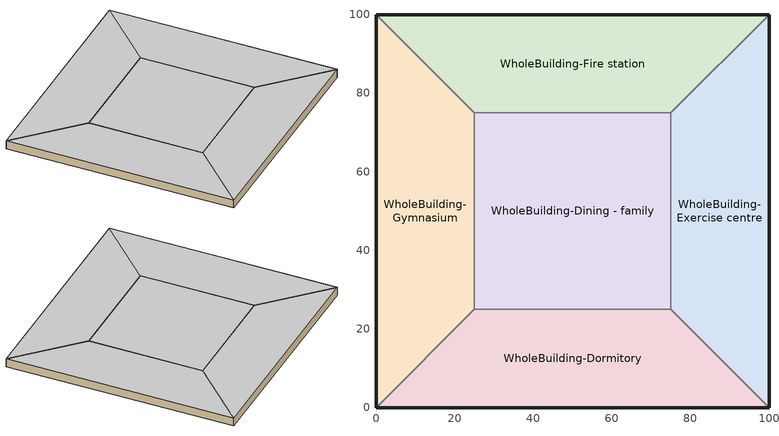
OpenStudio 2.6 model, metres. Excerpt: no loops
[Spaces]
WholeBuilding-Gymnasium
 floor ground: 0,0 0,100 25,75 25,25 z0
 wall ground: 0,100 0,0 z0:3.8
 wall to WholeBuilding-Fire station: 25,75 0,100 z0:3.8
 wall to WholeBuilding-Dining - family: 25,25 25,75 z0:3.8
 wall to WholeBuilding-Dormitory: 0,0 25,25 z0:3.8
 ceiling ground: 25,25 25,75 0,100 0,0 z3.8
WholeBuilding-Fire station
 floor ground: 0,100 100,100 75,75 25,75 z0
 wall ground: 100,100 0,100 z0:3.8
 wall to WholeBuilding-Exercise centre: 75,75 100,100 z0:3.8
 wall to WholeBuilding-Dining - family: 25,75 75,75 z0:3.8
 ceiling ground: 25,75 75,75 100,100 0,100 z3.8
WholeBuilding-Exercise centre
 floor ground: 100,100 100,0 75,25 75,75 z0
 wall ground: 100,0 100,100 z0:3.8
 wall to WholeBuilding-Dormitory: 75,25 100,0 z0:3.8
 wall to WholeBuilding-Dining - family: 75,75 75,25 z0:3.8
 ceiling ground: 75,75 75,25 100,0 100,100 z3.8
WholeBuilding-Dormitory
 floor ground: 100,0 0,0 25,25 75,25 z0
 wall ground: 0,0 100,0 z0:3.8
 wall to WholeBuilding-Dining - family: 75,25 25,25 z0:3.8
 ceiling ground: 75,25 25,25 0,0 100,0 z3.8
WholeBuilding-Dining - family
 floor ground: 25,25 25,75 75,75 75,25 z0
 ceiling ground: 75,25 75,75 25,75 25,25 z3.8
[Schedule:Day]
Clothing Schedule Summer Clothes: 24, 0, 0.5
NECB-B-Occupancy Default|Wkdy Day: 1, 0, 0.3, 2, 0, 0.1, 9, 0, 0, 10, 0, 0.1, 11, 0, 0.2, 12, 0, 0.5, 13, 0, 0.9, 14, 0, 0.8, 15, 0, 0.5, 17, 0, 0.2, 18, 0, 0.3, 19, 0, 0.6, 22, 0, 0.9, 23, 0, 0.6, 24, 0, 0.4
NECB-B-Occupancy Sat Day: 1, 0, 0.5, 2, 0, 0.3, 9, 0, 0, 10, 0, 0.1, 11, 0, 0.2, 12, 0, 0.5, 13, 0, 0.9, 14, 0, 0.8, 15, 0, 0.5, 17, 0, 0.2, 18, 0, 0.3, 19, 0, 0.6, 22, 0, 0.9, 24, 0, 0.6
NECB-B-Occupancy Sun|Hol Day: 1, 0, 0.1, 2, 0, 0.3, 10, 0, 0, 11, 0, 0.1, 12, 0, 0.4, 14, 0, 0.5, 15, 0, 0.4, 18, 0, 0.2, 19, 0, 0.5, 21, 0, 0.7, 22, 0, 0.5, 23, 0, 0.3, 24, 0, 0.1
NECB-B-Occupancy-NECB-B-Lighting-0.0-0.0-0.0-Default|Wkdy-Light Day; NECB-B-Occupancy-NECB-B-Lighting-0.0-0.0-0.0-Sat-Light Day; NECB-B-Electric-Equipment Default|Wkdy Day; NECB-B-Electric-Equipment Sat Day: 1, 0, 0.9, 2, 0, 0.5, 9, 0, 0.1, 10, 0, 0.5, 11, 0, 0.7, 24, 0, 0.9
NECB-B-Occupancy-NECB-B-Lighting-0.0-0.0-0.0-Sun|Hol-Light Day; NECB-B-Electric-Equipment Sun|Hol Day: 2, 0, 0.5, 10, 0, 0.1, 11, 0, 0.5, 23, 0, 0.9, 24, 0, 0.5
NECB-B-Thermostat Setpoint-Cooling Sat Day: 1, 0, 24, 8, 0, 35, 24, 0, 24
NECB-B-Thermostat Setpoint-Cooling Sun|Hol Day: 9, 0, 35, 23, 0, 24, 24, 0, 35
NECB-G-Occupancy Default|Wkdy Day: 7, 0, 0.9, 8, 0, 0.7, 9, 0, 0.4, 17, 0, 0.3, 18, 0, 0.5, 24, 0, 0.9
NECB-G-Occupancy Sat Day; NECB-G-Occupancy Sun|Hol Day: 7, 0, 0.9, 8, 0, 0.7, 17, 0, 0.5, 18, 0, 0.7, 24, 0, 0.9
NECB-G-Lighting Default|Wkdy Day; NECB-G-Lighting Sat Day; NECB-G-Lighting Sun|Hol Day: 1, 0, 0.3, 6, 0, 0, 7, 0, 0.2, 9, 0, 0.5, 19, 0, 0, 22, 0, 0.9, 23, 0, 0.8, 24, 0, 0.6
NECB-G-Electric-Equipment Default|Wkdy Day; NECB-G-Electric-Equipment Sat Day; NECB-G-Electric-Equipment Sun|Hol Day: 1, 0, 0.3, 7, 0, 0.2, 9, 0, 0.8, 16, 0, 0.4, 17, 0, 0.5, 18, 0, 0.2, 20, 0, 0.9, 21, 0, 0.7, 24, 0, 0.5
NECB-G-Thermostat Setpoint-Heating Default|Wkdy Day; NECB-G-Thermostat Setpoint-Heating Sat Day; NECB-G-Thermostat Setpoint-Heating Sun|Hol Day; NECB-F-Thermostat Setpoint-Heating Default|Wkdy Day; NECB-F-Thermostat Setpoint-Heating Sat Day; NECB-F-Thermostat Setpoint-Heating Sun|Hol Day: 1, 0, 22, 7, 0, 18, 8, 0, 20, 24, 0, 22
NECB-G-Thermostat Setpoint-Cooling Default|Wkdy Day; NECB-G-Thermostat Setpoint-Cooling Sat Day; NECB-G-Thermostat Setpoint-Cooling Sun|Hol Day; NECB-F-Thermostat Setpoint-Cooling Default|Wkdy Day; NECB-F-Thermostat Setpoint-Cooling Sat Day; NECB-F-Thermostat Setpoint-Cooling Sun|Hol Day: 24, 0, 24
NECB-F-Occupancy Default|Wkdy Day; NECB-F-Occupancy Sat Day; NECB-F-Occupancy Sun|Hol Day: 7, 0, 0.63, 8, 0, 0.49, 10, 0, 0.28, 16, 0, 0.14, 17, 0, 0.21, 20, 0, 0.35, 22, 0, 0.49, 23, 0, 0.56, 24, 0, 0.63
NECB-F-Lighting Default|Wkdy Day; NECB-F-Lighting Sat Day; NECB-F-Lighting Sun|Hol Day; NECB-F-Electric-Equipment Default|Wkdy Day; NECB-F-Electric-Equipment Sat Day; NECB-F-Electric-Equipment Sun|Hol Day: 1, 0, 0.21, 3, 0, 0.14, 6, 0, 0.07, 7, 0, 0.14, 8, 0, 0.28, 9, 0, 0.35, 11, 0, 0.28, 12, 0, 0.21, 19, 0, 0.14, 20, 0, 0.42, 21, 0, 0.56, 22, 0, 0.63, 23, 0, 0.56, 24, 0, 0.42
NECB-B-Service Water Heating Default|Wkdy Day: 1, 0, 0.6, 2, 0, 0.5, 9, 0, 0.05, 11, 0, 0.7, 12, 0, 0.4, 13, 0, 0.5, 15, 0, 0.6, 16, 0, 0.4, 18, 0, 0.3, 19, 0, 0.4, 20, 0, 0.5, 22, 0, 0.8, 24, 0, 0.9
NECB-B-Service Water Heating Sat Day: 1, 0, 0.7, 2, 0, 0.6, 9, 0, 0.05, 11, 0, 0.7, 12, 0, 0.4, 13, 0, 0.5, 15, 0, 0.6, 16, 0, 0.4, 18, 0, 0.3, 19, 0, 0.4, 20, 0, 0.5, 22, 0, 0.8, 24, 0, 0.9
NECB-B-Service Water Heating Sun|Hol Day: 1, 0, 0.5, 2, 0, 0.6, 9, 0, 0.05, 11, 0, 0.7, 12, 0, 0.4, 13, 0, 0.5, 15, 0, 0.6, 16, 0, 0.4, 18, 0, 0.3, 19, 0, 0.4, 20, 0, 0.5, 22, 0, 0.8, 24, 0, 0.5
NECB-G-Service Water Heating Default|Wkdy Day: 1, 0, 0.1, 6, 0, 0.05, 7, 0, 0.2, 8, 0, 0.8, 9, 0, 0.7, 10, 0, 0.5, 11, 0, 0.4, 14, 0, 0.2, 15, 0, 0.3, 17, 0, 0.5, 19, 0, 0.7, 21, 0, 0.4, 23, 0, 0.2, 24, 0, 0.1
NECB-G-Service Water Heating Sat Day: 1, 0, 0.1, 7, 0, 0.05, 8, 0, 0.2, 11, 0, 0.5, 15, 0, 0.3, 16, 0, 0.7, 17, 0, 0.9, 19, 0, 0.7, 20, 0, 0.6, 21, 0, 0.5, 22, 0, 0.4, 23, 0, 0.3, 24, 0, 0.2
NECB-G-Service Water Heating Sun|Hol Day: 1, 0, 0.1, 8, 0, 0.05, 9, 0, 0.2, 11, 0, 0.3, 13, 0, 0.2, 14, 0, 0.3, 15, 0, 0.4, 16, 0, 0.5, 17, 0, 0.6, 18, 0, 0.7, 19, 0, 0.4, 20, 0, 0.3, 24, 0, 0.2
NECB-F-Service Water Heating Default|Wkdy Day; NECB-F-Service Water Heating Sat Day; NECB-F-Service Water Heating Sun|Hol Day: 1, 0, 0.35, 2, 0, 0.21, 3, 0, 0.14, 5, 0, 0.07, 6, 0, 0.14, 7, 0, 0.28, 8, 0, 0.42, 9, 0, 0.63, 10, 0, 0.49, 12, 0, 0.35, 13, 0, 0.28, 14, 0, 0.35, 15, 0, 0.28, 19, 0, 0.21, 20, 0, 0.35, 24, 0, 0.49
